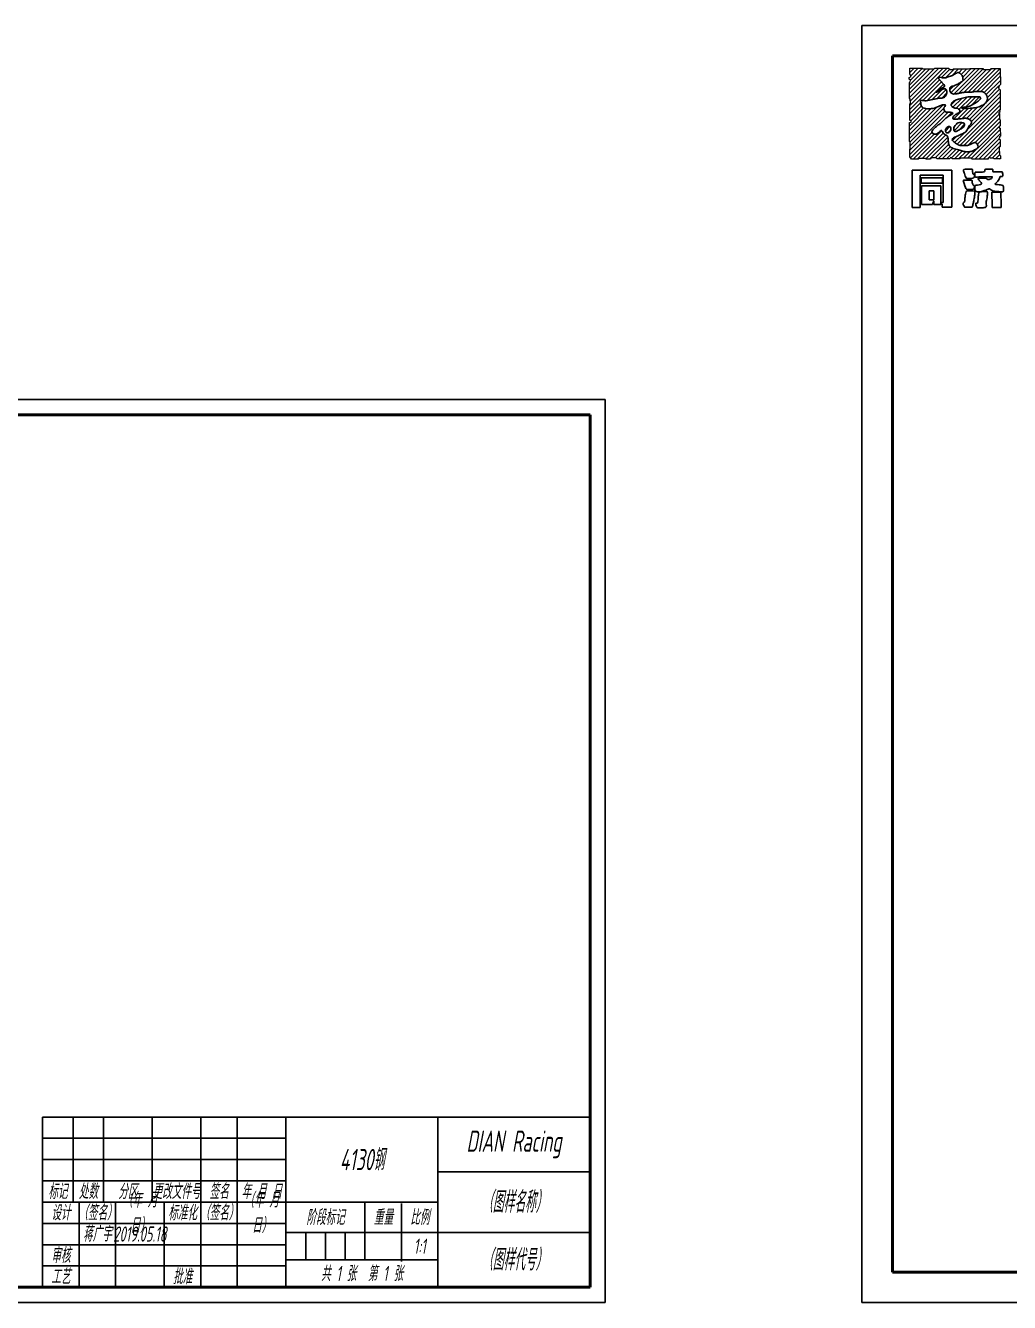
# Model space of a CAD drawing. Header units: millimetres. Extents: x -2 to 2764, y -353 to 1233.
# Drawn here: x 957.9 to 1281.4, y 639 to 1059 of the extents above; entities that cross this region are included whole.
import ezdxf

# ---------------------------------------------------------------- set-up
doc = ezdxf.new("R2010")
doc.units = ezdxf.units.MM
doc.linetypes.add('ACAD_ISO05W100', pattern=[33, 24, -3, 0, -3, 0, -3])
doc.layers.get('0').update_dxf_attribs({"color": 250})
for name, color, linetype, lineweight in [('双点划线', 250, 'ACAD_ISO05W100', 20), ('文字', 250, 'Continuous', 25), ('细实线', 250, 'Continuous', 25), ('轮廓线（粗）', 250, 'Continuous', 50), ('轮廓线（细）', 250, 'Continuous', 25)]:
    doc.layers.add(name, color=color, linetype=linetype, lineweight=lineweight)
doc.styles.add('大字体', font='gbeitc.shx', dxfattribs={"width": 0.7, "height": 7, "bigfont": 'gbcbig.shx'})
doc.styles.add('汉字字体', font='gbeitc.shx', dxfattribs={"width": 0.7, "height": 5, "bigfont": 'gbcbig.shx'})

msp = doc.modelspace()

# ---------------------------------------------------------------- hatches: boundary and pattern name
at = {"layer": '双点划线'}
h = msp.add_hatch(dxfattribs=at)
h.set_pattern_fill('ANSI31', color=256, scale=0.3, style=0)
h.set_pattern_definition([(45, (875.8906, 204.71), (-0.6735192, 0.6735192), [])])
h.paths.add_polyline_path([(1278.4, 1044.95), (1275.31, 1044.95), (1275.24, 1044.57), (1272.89, 1044.57), (1272.68, 1044.94), (1268.45, 1044.94), (1267.98, 1044.77), (1262.93, 1044.77), (1262.81, 1044.56), (1261.98, 1044.56), (1261.38, 1045.07), (1256.91, 1045.07), (1256.54, 1044.76), (1252.99, 1044.76), (1252.71, 1044.99), (1248.69, 1044.99), (1248.7, 1043.04), (1249.16, 1042.24), (1248.42, 1041.97), (1248.52, 1041.38), (1248.93, 1041.04), (1248.83, 1040.52), (1248.58, 1040.31), (1248.59, 1035.1), (1248.85, 1034.88), (1248.87, 1033.53), (1248.64, 1033.33), (1248.65, 1027.97), (1249.14, 1027.56), (1249.09, 1027.29), (1248.58, 1027.11), (1248.54, 1020.89), (1248.84, 1020.64), (1248.85, 1018.52), (1248.7, 1018.4), (1248.72, 1015.85), (1249.19, 1015.05), (1251.45, 1015.05), (1251.75, 1015.3), (1253.87, 1015.3), (1254.01, 1015.06), (1255.45, 1015.06), (1255.69, 1015.49), (1257.48, 1015.49), (1257.53, 1015.18), (1261.84, 1015.18), (1262.11, 1015.66), (1262.69, 1015.17), (1265.11, 1015.17), (1265.36, 1015.38), (1268.97, 1015.38), (1269.12, 1015.12), (1274.32, 1015.12), (1274.66, 1015.69), (1274.92, 1015.69), (1275.22, 1015.43), (1276.11, 1015.43), (1276.45, 1015.15), (1278.46, 1015.15), (1278.46, 1016.23), (1278.14, 1016.49), (1278.1, 1018.97), (1278.43, 1019.24), (1278.36, 1021.55), (1277.95, 1021.7), (1277.92, 1021.85), (1278.15, 1022.04), (1278.18, 1022.22), (1278.15, 1022.4), (1278.47, 1022.67), (1278.41, 1025.29), (1278.1, 1025.4), (1278.05, 1025.7), (1278.43, 1026.02), (1278.39, 1028), (1278.15, 1028.21), (1278.17, 1028.33), (1278.17, 1030.12), (1277.87, 1030.38), (1278.28, 1030.53), (1278.18, 1031.09), (1278.36, 1031.42), (1278.43, 1037.92), (1277.86, 1038.4), (1278.01, 1039.25), (1278.47, 1039.63)])
edge = h.paths.add_edge_path(flags=16)
edge.add_spline(control_points=[(1258.59, 1042.05), (1257.92, 1042.1), (1258.26, 1041.31), (1259.04, 1040.5), (1259.91, 1039.66), (1260.25, 1038.93), (1259.32, 1038.6), (1256.88, 1037.09), (1257.56, 1037.09), (1259.8, 1038.26), (1260.64, 1038.26), (1261, 1037.17), (1260.52, 1035.95), (1259.99, 1035.2), (1258.46, 1035.2), (1256.24, 1034.73), (1253.88, 1034.12), (1252.49, 1034.59), (1251.96, 1034.2), (1252.35, 1033.73), (1252.35, 1033.09), (1252.35, 1032.31), (1253.79, 1031.65), (1256.32, 1031.65), (1258.32, 1032.48), (1259.38, 1033.01), (1260.6, 1033.01), (1260.29, 1032.4), (1259.63, 1031.95), (1260.24, 1030.55), (1260.94, 1030.55), (1262.18, 1030.55), (1262.8, 1030.34), (1262.8, 1029.98), (1262.32, 1029.7), (1261.49, 1029.29), (1260.21, 1028.37), (1259.24, 1027.16), (1258.27, 1026.52), (1257.38, 1025.86), (1256.86, 1025.31), (1256.14, 1024.69), (1255.82, 1024.11), (1256.28, 1023.52), (1256.89, 1023.25), (1257.32, 1023.25), (1258.34, 1023.85), (1258.7, 1024.43), (1259.17, 1024.65), (1259.35, 1024.24), (1259.71, 1023.48), (1260.36, 1023.09), (1261, 1022.87), (1261.3, 1021.9), (1261.3, 1020.68), (1261.67, 1019.2), (1262.84, 1018.63), (1264.88, 1018.16), (1265.99, 1017.78), (1267.78, 1017.33), (1269.35, 1017.76), (1269.92, 1018.18), (1270.74, 1018.47), (1271.16, 1018.86), (1271.16, 1019.52), (1270.75, 1020.28), (1270.03, 1020.71), (1269.53, 1020.33), (1268.51, 1019.83), (1267.45, 1019.55), (1266.24, 1019.55), (1264.84, 1019.55), (1263.78, 1020.36), (1262.51, 1021.22), (1262.71, 1021.97), (1263.39, 1022.29), (1264.17, 1022.6), (1265.51, 1023.27), (1267.23, 1023.9), (1267.88, 1025.63), (1268.84, 1026.7), (1269.06, 1027.42), (1268.4, 1028.19), (1267.41, 1028.55), (1266.36, 1028.55), (1264.87, 1028.26), (1263.34, 1028.26), (1262.82, 1028.26), (1262.82, 1029.01), (1263.69, 1029.76), (1264.89, 1030.39), (1265.36, 1031.07), (1264.44, 1031.83), (1263.59, 1031.83), (1262.41, 1032.32), (1262.12, 1033.1), (1262.75, 1034.02), (1263.93, 1034.65), (1265.5, 1034.97), (1267.46, 1035.64), (1269.03, 1035.64), (1270.52, 1035.64), (1271.69, 1035.64), (1272.09, 1035.28), (1271.87, 1034.84), (1271.03, 1033.99), (1269.29, 1032.98), (1267.97, 1032.34), (1266.12, 1032.13), (1265.55, 1032.13), (1265.55, 1031.77), (1268.03, 1031.77), (1270.17, 1031.95), (1271.92, 1032.42), (1273.42, 1033.39), (1273.99, 1033.91), (1274.28, 1035.13), (1274.07, 1035.93), (1273.5, 1036.78), (1272.71, 1037.33), (1272.04, 1037.33), (1270.98, 1037.33), (1269.99, 1037.33), (1269.26, 1037.12), (1268.16, 1037.12), (1266.67, 1037.12), (1265.68, 1036.94), (1264.68, 1036.71), (1263.56, 1036.49), (1262.75, 1036.49), (1262.39, 1036.78), (1261.97, 1037.09), (1261.97, 1037.31), (1261.79, 1037.91), (1261.79, 1038.48), (1261.99, 1038.75), (1262.35, 1039.06), (1262.94, 1039.06), (1263.62, 1039.4), (1264.14, 1039.63), (1264.74, 1039.92), (1265.31, 1040.27), (1265.91, 1040.69), (1266.34, 1041.03), (1266.13, 1041.39), (1266.13, 1041.71), (1266.13, 1042.05), (1265.89, 1042.57)], knot_values=[0, 0, 0, 0, 1, 2, 3, 4, 5, 6, 7, 8, 9, 10, 11, 12, 13, 14, 15, 16, 17, 18, 19, 20, 21, 22, 23, 24, 25, 26, 27, 28, 29, 30, 31, 32, 33, 34, 35, 36, 37, 38, 39, 40, 41, 42, 43, 44, 45, 46, 47, 48, 49, 50, 51, 52, 53, 54, 55, 56, 57, 58, 59, 60, 61, 62, 63, 64, 65, 66, 67, 68, 69, 70, 71, 72, 73, 74, 75, 76, 77, 78, 79, 80, 81, 82, 83, 84, 85, 86, 87, 88, 89, 90, 91, 92, 93, 94, 95, 96, 97, 98, 99, 100, 101, 102, 103, 104, 105, 106, 107, 108, 109, 110, 111, 112, 113, 114, 115, 116, 117, 118, 119, 120, 121, 122, 123, 124, 125, 126, 127, 128, 129, 130, 131, 132, 133, 134, 135, 136, 137, 138, 139, 140, 141, 142, 143, 144, 145, 145, 145, 145], degree=3, periodic=0)
edge.add_spline(control_points=[(1265.89, 1042.57), (1265.47, 1043.12), (1264.84, 1043.59), (1264.34, 1043.59), (1264.14, 1043.35), (1263.72, 1043.35), (1263.4, 1043.07), (1262.8, 1042.63), (1262.02, 1042.38), (1261.31, 1042.18), (1260.56, 1041.84), (1259.91, 1041.84), (1259.33, 1041.84), (1258.59, 1042.05)], knot_values=[0, 0, 0, 0, 1, 2, 3, 4, 5, 6, 7, 8, 9, 10, 11, 11, 11, 11], degree=3, periodic=0)
edge = h.paths.add_edge_path(flags=0)
edge.add_spline(control_points=[(1264.05, 1026.58), (1263.32, 1025.99), (1262.96, 1024.94), (1263.32, 1024.12), (1263.81, 1024.12), (1264.93, 1024.71), (1266.27, 1025.5), (1266.71, 1026.17), (1266.71, 1027.11), (1265.36, 1027.11), (1264.34, 1027.11), (1264.05, 1026.58)], knot_values=[0, 0, 0, 0, 1, 2, 3, 4, 5, 6, 7, 8, 9, 9, 9, 9], degree=3, periodic=0)
edge = h.paths.add_edge_path(flags=0)
edge.add_spline(control_points=[(1261.38, 1025.82), (1260.58, 1025.4), (1260.29, 1024.6), (1260.49, 1024.02), (1260.82, 1023.7), (1261.31, 1023.7), (1261.78, 1024.06), (1262.23, 1024.66), (1262.23, 1025.47), (1261.98, 1025.92), (1261.38, 1025.82)], knot_values=[0, 0, 0, 0, 1, 2, 3, 4, 5, 6, 7, 8, 8, 8, 8], degree=3, periodic=0)

# ---------------------------------------------------------------- linework, layer by layer
for p, q in [((1249.41, 1011.52), (1249.41, 999.2)), ((1262.5, 1011.52), (1249.41, 1011.52)), ((1252.08, 999.2), (1252.08, 1009.87)), ((1252.08, 1009.87), (1259.69, 1009.87)), ((1252.38, 1008.97), (1252.38, 1007.18)), ((1259.39, 1008.97), (1252.38, 1008.97)), ((1259.39, 1007.18), (1259.39, 1008.97)), ((1259.69, 1009.87), (1259.69, 1000.84)), ((1262.5, 999.25), (1262.5, 1011.52)), ((1252.38, 1007.18), (1259.39, 1007.18)), ((1252.55, 1006.34), (1252.55, 1000.2)), ((1258.89, 1006.31), (1252.55, 1006.34)), ((1255.09, 1004.7), (1255.09, 1001.71)), ((1256.57, 1004.7), (1255.09, 1004.7)), ((1256.57, 1001.71), (1256.57, 1004.7)), ((1258.89, 1000.15), (1258.89, 1006.31)), ((1252.55, 1000.2), (1256.09, 1000.2)), ((1255.09, 1001.71), (1256.57, 1001.71)), ((1256.09, 1000.2), (1256.57, 1001.38)), ((1256.57, 1001.38), (1256.57, 1000.15)), ((1256.57, 1000.15), (1258.89, 1000.15)), ((1259.69, 1000.84), (1259.03, 1000.84)), ((1259.03, 1000.84), (1259.03, 1000.29)), ((1259.03, 1000.29), (1259.34, 1000.29)), ((1259.34, 1000.29), (1259.34, 999.25)), ((1249.41, 999.2), (1252.08, 999.2)), ((1259.34, 999.25), (1262.5, 999.25)), ((1143.55, 662.04), (1143.55, 644.04))]:
    msp.add_line(p, q)
for points in [[(1265.89, 1042.57), (1266.13, 1042.05), (1266.13, 1041.71), (1266.13, 1041.39), (1266.34, 1041.03), (1265.91, 1040.69), (1265.31, 1040.27), (1264.74, 1039.92), (1264.14, 1039.63), (1263.62, 1039.4), (1262.94, 1039.06), (1262.35, 1039.06), (1261.99, 1038.75), (1261.79, 1038.48), (1261.79, 1037.91), (1261.97, 1037.31), (1261.97, 1037.09), (1262.39, 1036.78), (1262.75, 1036.49), (1263.56, 1036.49), (1264.68, 1036.71), (1265.68, 1036.94), (1266.67, 1037.12), (1268.16, 1037.12), (1269.26, 1037.12), (1269.99, 1037.33), (1270.98, 1037.33), (1272.04, 1037.33), (1272.71, 1037.33), (1273.5, 1036.78), (1274.07, 1035.93), (1274.28, 1035.13), (1273.99, 1033.91), (1273.42, 1033.39), (1271.92, 1032.42), (1270.17, 1031.95), (1268.03, 1031.77), (1265.55, 1031.77), (1265.55, 1032.13), (1266.12, 1032.13), (1267.97, 1032.34), (1269.29, 1032.98), (1271.03, 1033.99), (1271.87, 1034.84), (1272.09, 1035.28), (1271.69, 1035.64), (1270.52, 1035.64), (1269.03, 1035.64), (1267.46, 1035.64), (1265.5, 1034.97), (1263.93, 1034.65), (1262.75, 1034.02), (1262.12, 1033.1), (1262.41, 1032.32), (1263.59, 1031.83), (1264.44, 1031.83), (1265.36, 1031.07), (1264.89, 1030.39), (1263.69, 1029.76), (1262.82, 1029.01), (1262.82, 1028.26), (1263.34, 1028.26), (1264.87, 1028.26), (1266.36, 1028.55), (1267.41, 1028.55), (1268.4, 1028.19), (1269.06, 1027.42), (1268.84, 1026.7), (1267.88, 1025.63), (1267.23, 1023.9), (1265.51, 1023.27), (1264.17, 1022.6), (1263.39, 1022.29), (1262.71, 1021.97), (1262.51, 1021.22), (1263.78, 1020.36), (1264.84, 1019.55), (1266.24, 1019.55), (1267.45, 1019.55), (1268.51, 1019.83), (1269.53, 1020.33), (1270.03, 1020.71), (1270.75, 1020.28), (1271.16, 1019.52), (1271.16, 1018.86), (1270.74, 1018.47), (1269.92, 1018.18), (1269.35, 1017.76), (1267.78, 1017.33), (1265.99, 1017.78), (1264.88, 1018.16), (1262.84, 1018.63), (1261.67, 1019.2), (1261.3, 1020.68), (1261.3, 1021.9), (1261, 1022.87), (1260.36, 1023.09), (1259.71, 1023.48), (1259.35, 1024.24), (1259.17, 1024.65), (1258.7, 1024.43), (1258.34, 1023.85), (1257.32, 1023.25), (1256.89, 1023.25), (1256.28, 1023.52), (1255.82, 1024.11), (1256.14, 1024.69), (1256.86, 1025.31), (1257.38, 1025.86), (1258.27, 1026.52), (1259.24, 1027.16), (1260.21, 1028.37), (1261.49, 1029.29), (1262.32, 1029.7), (1262.8, 1029.98), (1262.8, 1030.34), (1262.18, 1030.55), (1260.94, 1030.55), (1260.24, 1030.55), (1259.63, 1031.95), (1260.29, 1032.4), (1260.6, 1033.01), (1259.38, 1033.01), (1258.32, 1032.48), (1256.32, 1031.65), (1253.79, 1031.65), (1252.35, 1032.31), (1252.35, 1033.09), (1252.35, 1033.73), (1251.96, 1034.2), (1252.49, 1034.59), (1253.88, 1034.12), (1256.24, 1034.73), (1258.46, 1035.2), (1259.99, 1035.2), (1260.52, 1035.95), (1261, 1037.17), (1260.64, 1038.26), (1259.8, 1038.26), (1257.56, 1037.09), (1256.88, 1037.09), (1259.32, 1038.6), (1260.25, 1038.93), (1259.91, 1039.66), (1259.04, 1040.5), (1258.26, 1041.31), (1257.92, 1042.1), (1258.59, 1042.05)], [(1258.59, 1042.05), (1259.33, 1041.84), (1259.91, 1041.84), (1260.56, 1041.84), (1261.31, 1042.18), (1262.02, 1042.38), (1262.8, 1042.63), (1263.4, 1043.07), (1263.72, 1043.35), (1264.14, 1043.35), (1264.34, 1043.59), (1264.84, 1043.59), (1265.47, 1043.12), (1265.89, 1042.57)], [(1261.38, 1025.82), (1260.58, 1025.4), (1260.29, 1024.6), (1260.49, 1024.02), (1260.82, 1023.7), (1261.31, 1023.7), (1261.78, 1024.06), (1262.23, 1024.66), (1262.23, 1025.47), (1261.98, 1025.92), (1261.38, 1025.82)], [(1264.05, 1026.58), (1263.32, 1025.99), (1262.96, 1024.94), (1263.32, 1024.12), (1263.81, 1024.12), (1264.93, 1024.71), (1266.27, 1025.5), (1266.71, 1026.17), (1266.71, 1027.11), (1265.36, 1027.11), (1264.34, 1027.11), (1264.05, 1026.58)], [(1266.29, 1011.59), (1266.37, 1011.02), (1266.62, 1010.36), (1266.93, 1009.5), (1267.21, 1008.77), (1267.31, 1008.77), (1268.3, 1008.77), (1269.46, 1008.77), (1269.59, 1008.97), (1269.59, 1009.1), (1269.83, 1009.1), (1269.96, 1009.1), (1269.96, 1010.02), (1269.96, 1010.1), (1269.51, 1010.1), (1269.37, 1010.35), (1269.37, 1010.71), (1269.25, 1010.94), (1269.25, 1011.8), (1269.19, 1011.77), (1268.58, 1011.77), (1266.22, 1011.77), (1266.29, 1011.59)], [(1266.27, 1008.02), (1266.64, 1006.52), (1267.17, 1005.13), (1267.56, 1005.13), (1268.24, 1005.13), (1269.44, 1005.13), (1269.68, 1005.26), (1269.78, 1005.4), (1269.91, 1005.73), (1269.91, 1006.12), (1269.91, 1006.45), (1269.83, 1006.41), (1269.64, 1006.41), (1269.54, 1006.47), (1269.44, 1006.8), (1269.28, 1007.08), (1269.16, 1007.59), (1269.16, 1008.18), (1269.07, 1008.18), (1268.84, 1008.18), (1266.25, 1008.18), (1266.22, 1008.13), (1266.27, 1008.02)], [(1270.22, 1010.81), (1270.04, 1010.44), (1270.04, 1009.83), (1270.04, 1009.29), (1270.39, 1009.09), (1271.41, 1009.33), (1272.5, 1009.33), (1273.98, 1009.33), (1275.12, 1009.33), (1275.62, 1009.33), (1275.85, 1009.33), (1275.76, 1009.05), (1275.51, 1008.76), (1275.23, 1008.56), (1275, 1008.49), (1274.65, 1008.31), (1274.27, 1008.42), (1273.97, 1008.6), (1273.87, 1008.89), (1273.79, 1008.89), (1273.19, 1008.89), (1272.3, 1008.89), (1271.47, 1008.89), (1271.24, 1008.89), (1271.13, 1008.68), (1271.48, 1008.17), (1271.75, 1007.77), (1272.03, 1007.58), (1272.24, 1007.2), (1272.36, 1006.99), (1272, 1006.74), (1270.96, 1006.6), (1270.1, 1006.41), (1270.1, 1006.01), (1269.99, 1005.61), (1270.1, 1005.1), (1270.18, 1004.5), (1270.91, 1004.35), (1271.7, 1004.35), (1272.53, 1004.59), (1273.75, 1004.88), (1274.59, 1005.26), (1274.86, 1005.47), (1275.26, 1005.03), (1276.15, 1004.58), (1277.88, 1004.37), (1279.17, 1004.37), (1279.44, 1004.37), (1279.44, 1004.9), (1279.44, 1005.56), (1279.44, 1006.09), (1279.44, 1006.43), (1278.53, 1006.6), (1277.48, 1006.76), (1276.74, 1006.76), (1276.65, 1007.02), (1277.03, 1007.21), (1277.59, 1007.81), (1278.13, 1008.52), (1278.3, 1009.12), (1278.3, 1009.4), (1278.66, 1009.4), (1279.22, 1009.4), (1279.22, 1009.65), (1279.22, 1010.08), (1279.22, 1010.94), (1278.84, 1010.94), (1277.89, 1010.94), (1276.29, 1010.94), (1275.97, 1010.94), (1275.97, 1011.4), (1275.97, 1011.78), (1275.71, 1011.78), (1274.74, 1011.78), (1273.91, 1011.78), (1273.33, 1011.78), (1273.33, 1011.54), (1273.33, 1010.98), (1272.81, 1010.81), (1271.63, 1010.81), (1270.22, 1010.81)], [(1267.22, 1004.43), (1266.98, 1003.81), (1266.87, 1002.94), (1266.73, 1001.67), (1266.73, 1001.16), (1266.62, 1000.86), (1266.33, 1000.86), (1266.22, 1000.68), (1266.22, 1000.2), (1266.22, 999.96), (1266.39, 999.96), (1266.53, 999.86), (1266.59, 999.52), (1266.59, 999.29), (1266.81, 999.29), (1267.8, 999.29), (1269.3, 999.29), (1269.3, 999.57), (1269.41, 1000.18), (1269.57, 1000.75), (1269.86, 1001.98), (1270.09, 1004), (1270.09, 1004.63), (1269.75, 1004.63), (1267.29, 1004.63), (1267.2, 1004.6), (1267.22, 1004.43)], [(1271.44, 1004.22), (1271.28, 1003.72), (1271.17, 1002.88), (1271.17, 1001.57), (1271, 1000.83), (1270.93, 1000.63), (1270.61, 1000.63), (1270.26, 1000.63), (1270.39, 1000.08), (1270.56, 999.42), (1270.86, 999.11), (1271.24, 999.11), (1273.46, 999.11), (1273.77, 999.32), (1273.93, 999.76), (1273.75, 1000.84), (1273.87, 1001.49), (1274.09, 1002.24), (1274.21, 1003.87), (1274.21, 1004.48), (1273.74, 1004.48), (1272.62, 1004.48), (1271.44, 1004.22)], [(1275.7, 1004.27), (1275.7, 999.2), (1275.81, 999.2), (1275.92, 999.2), (1278.47, 999.2), (1278.75, 999.2), (1278.75, 999.39), (1278.63, 1004.1), (1278.54, 1004.28), (1278.46, 1004.28), (1275.7, 1004.27)]]:
    msp.add_open_spline(points, degree=3)
for p, q in [((1248.42, 1041.97), (1249.16, 1042.24)), ((1248.52, 1041.38), (1248.42, 1041.97)), ((1248.66, 1044.99), (1252.71, 1044.99)), ((1248.7, 1043.04), (1248.69, 1045.02)), ((1249.16, 1042.24), (1248.7, 1043.04)), ((1252.71, 1044.99), (1252.99, 1044.76)), ((1252.99, 1044.76), (1256.54, 1044.76)), ((1256.54, 1044.76), (1256.91, 1045.07)), ((1256.91, 1045.07), (1261.38, 1045.07)), ((1261.38, 1045.07), (1261.98, 1044.56)), ((1261.98, 1044.56), (1262.81, 1044.56)), ((1262.81, 1044.56), (1262.93, 1044.77)), ((1262.93, 1044.77), (1267.98, 1044.77)), ((1267.98, 1044.77), (1268.45, 1044.94)), ((1268.45, 1044.94), (1272.68, 1044.94)), ((1272.68, 1044.94), (1272.89, 1044.57)), ((1272.89, 1044.57), (1275.24, 1044.57)), ((1275.24, 1044.57), (1275.31, 1044.95)), ((1275.31, 1044.95), (1278.4, 1044.95)), ((1278.4, 1044.95), (1278.47, 1039.63)), ((1248.93, 1041.04), (1248.52, 1041.38)), ((1248.58, 1040.31), (1248.83, 1040.52)), ((1248.59, 1035.1), (1248.58, 1040.31)), ((1248.83, 1040.52), (1248.93, 1041.04)), ((1278.01, 1039.25), (1277.86, 1038.4)), ((1277.86, 1038.4), (1278.43, 1037.92)), ((1278.47, 1039.63), (1278.01, 1039.25)), ((1278.43, 1037.92), (1278.36, 1031.42)), ((1248.85, 1034.88), (1248.59, 1035.1)), ((1248.64, 1033.33), (1248.87, 1033.53)), ((1248.65, 1027.97), (1248.64, 1033.33)), ((1248.87, 1033.53), (1248.85, 1034.88)), ((1278.28, 1030.53), (1277.87, 1030.38)), ((1277.87, 1030.38), (1278.17, 1030.12)), ((1278.17, 1030.12), (1278.17, 1028.33)), ((1278.36, 1031.42), (1278.18, 1031.09)), ((1278.18, 1031.09), (1278.28, 1030.53)), ((1248.54, 1020.89), (1248.58, 1027.11)), ((1248.58, 1027.11), (1249.09, 1027.29)), ((1249.14, 1027.56), (1248.65, 1027.97)), ((1249.09, 1027.29), (1249.14, 1027.56)), ((1278.43, 1026.02), (1278.05, 1025.7)), ((1278.05, 1025.7), (1278.1, 1025.4)), ((1278.1, 1025.4), (1278.41, 1025.29)), ((1278.17, 1028.33), (1278.15, 1028.21)), ((1278.15, 1028.21), (1278.39, 1028)), ((1278.39, 1028), (1278.43, 1026.02)), ((1278.41, 1025.29), (1278.47, 1022.67)), ((1248.84, 1020.64), (1248.54, 1020.89)), ((1248.85, 1018.52), (1248.84, 1020.64)), ((1278.15, 1022.04), (1277.92, 1021.85)), ((1277.92, 1021.85), (1277.95, 1021.7)), ((1277.95, 1021.7), (1278.36, 1021.55)), ((1278.47, 1022.67), (1278.15, 1022.4)), ((1278.15, 1022.4), (1278.18, 1022.22)), ((1278.18, 1022.22), (1278.15, 1022.04)), ((1278.36, 1021.55), (1278.43, 1019.24)), ((1248.7, 1018.4), (1248.85, 1018.52)), ((1248.72, 1015.85), (1248.7, 1018.4)), ((1278.43, 1019.24), (1278.1, 1018.97)), ((1278.1, 1018.97), (1278.14, 1016.49)), ((1278.14, 1016.49), (1278.46, 1016.23)), ((1249.19, 1015.05), (1248.72, 1015.85)), ((1251.45, 1015.05), (1249.19, 1015.05)), ((1251.75, 1015.3), (1251.45, 1015.05)), ((1253.87, 1015.3), (1251.75, 1015.3)), ((1254.01, 1015.06), (1253.87, 1015.3)), ((1255.45, 1015.06), (1254.01, 1015.06)), ((1255.69, 1015.49), (1255.45, 1015.06)), ((1257.48, 1015.49), (1255.69, 1015.49)), ((1257.53, 1015.18), (1257.48, 1015.49)), ((1261.84, 1015.18), (1257.53, 1015.18)), ((1262.11, 1015.66), (1261.84, 1015.18)), ((1262.69, 1015.17), (1262.11, 1015.66)), ((1265.11, 1015.17), (1262.69, 1015.17)), ((1265.36, 1015.38), (1265.11, 1015.17)), ((1268.97, 1015.38), (1265.36, 1015.38)), ((1269.12, 1015.12), (1268.97, 1015.38)), ((1274.32, 1015.12), (1269.12, 1015.12)), ((1274.66, 1015.69), (1274.32, 1015.12)), ((1274.92, 1015.69), (1274.66, 1015.69)), ((1275.22, 1015.43), (1274.92, 1015.69)), ((1276.11, 1015.43), (1275.22, 1015.43)), ((1276.45, 1015.15), (1276.11, 1015.43)), ((1278.46, 1015.15), (1276.45, 1015.15)), ((1278.46, 1016.23), (1278.46, 1015.15))]:
    msp.add_line(p, q, dxfattribs=at)
at = {"layer": '轮廓线（粗）'}
for p, q in [((1242.96, 1049.04), (1242.96, 649.04)), ((1816.96, 1049.04), (1242.96, 1049.04)), ((733.55, 931.04), (1143.55, 931.04)), ((1143.55, 931.04), (1143.55, 644.04)), ((1242.96, 649.04), (1816.96, 649.04)), ((1143.55, 644.04), (733.55, 644.04))]:
    msp.add_line(p, q, dxfattribs=at)
at = {"layer": '轮廓线（细）'}
for p, q in [((1826.96, 1059.04), (1232.96, 1059.04)), ((1232.96, 1059.04), (1232.96, 639.04)), ((728.55, 936.04), (1148.55, 936.04)), ((1148.55, 936.04), (1148.55, 639.04)), ((963.55, 700.04), (963.47, 644.04)), ((1143.55, 700.04), (963.55, 700.04)), ((963.55, 700.04), (963.55, 644.04)), ((973.55, 700.04), (973.55, 672.04)), ((983.55, 700.04), (983.55, 672.04)), ((999.55, 700.04), (999.55, 672.04)), ((1015.55, 700.04), (1015.55, 644.04)), ((1027.55, 700.04), (1027.55, 644.04)), ((1043.55, 700.04), (1043.55, 644.04)), ((1093.55, 700.04), (1093.55, 644.04)), ((1043.55, 693.04), (963.55, 693.04)), ((1043.55, 686.04), (963.55, 686.04)), ((1143.55, 682.04), (1093.55, 682.04)), ((1043.55, 679.04), (963.55, 679.04)), ((1093.55, 672.04), (963.55, 672.04)), ((975.55, 672.04), (975.55, 644.04)), ((987.55, 672.04), (987.55, 644.04)), ((1003.55, 672.04), (1003.55, 644.04)), ((1069.55, 672.04), (1069.55, 653.04)), ((1081.55, 671.54), (1081.55, 652.54)), ((1043.55, 665.04), (963.55, 665.04)), ((1093.55, 662.04), (1043.55, 662.04)), ((1050.05, 662.04), (1050.05, 653.04)), ((1056.55, 662.04), (1056.55, 653.04)), ((1063.05, 662.04), (1063.05, 653.04)), ((1143.55, 662.04), (1093.55, 662.04)), ((1043.55, 658.04), (963.55, 658.04)), ((1043.55, 651.04), (963.55, 651.04)), ((1093.55, 653.04), (1043.55, 653.04)), ((1148.55, 639.04), (728.55, 639.04)), ((1232.96, 639.04), (1826.96, 639.04))]:
    msp.add_line(p, q, dxfattribs=at)

# ---------------------------------------------------------------- texts
at = {"layer": '文字', "attachment_point": 5}
for s, insert, char_height, width, style in [('DIAN Racing', (1118.55, 691.04), 7, 50, '大字体'), ('4130钢', (1068.55, 686.04), 7, 50, '大字体'), ('标记', (968.53, 675.54), 5, 10.0373, '汉字字体'), ('处数', (978.55, 675.54), 5, 10, '汉字字体'), ('分区', (991.55, 675.54), 5, 16, '汉字字体'), ('更改文件号', (1007.55, 675.54), 5, 16, '汉字字体'), ('签名', (1021.55, 675.54), 5, 12, '汉字字体'), ('年 月 日 ', (1035.55, 675.54), 5, 16, '汉字字体'), ('（图样名称）', (1118.55, 672.04), 7, 50, '大字体'), ('设计', (969.55, 668.54), 5, 12, '汉字字体'), ('（签名）', (981.55, 668.54), 5, 12, '汉字字体'), ('（年 月 日）', (995.55, 668.54), 5, 16, '汉字字体'), ('标准化', (1009.55, 668.54), 5, 12, '汉字字体'), ('（签名）', (1021.55, 668.54), 5, 12, '汉字字体'), ('（年 月 日）', (1035.55, 668.54), 5, 16, '汉字字体'), ('阶段标记', (1056.55, 667.04), 5, 26, '汉字字体'), ('重量', (1075.55, 667.04), 5, 12, '汉字字体'), ('比例', (1087.55, 667.04), 5, 12, '汉字字体'), ('1:1', (1087.55, 657.54), 5, 12, '汉字字体'), ('审核', (969.55, 654.54), 5, 12, '汉字字体'), ('（图样代号）', (1118.55, 653.04), 7, 50, '大字体'), ('共 1 张  第 1 张 ', (1068.55, 648.54), 5, 50, '汉字字体'), ('工艺', (969.51, 647.54), 5, 12.0747, '汉字字体'), ('批准', (1009.55, 647.54), 5, 12, '汉字字体')]:
    msp.add_mtext(s, dxfattribs=dict(at, insert=insert, char_height=char_height, width=width, style=style))
at = {"layer": '细实线', "char_height": 5, "attachment_point": 5, "style": '汉字字体'}
for s, width, insert in [('蒋广宇', 12, (981.55, 661.54)), ('2019.05.18', 16, (995.55, 661.54))]:
    msp.add_mtext_dynamic_manual_height_columns(s, width=width, gutter_width=35, heights=[0], dxfattribs=dict(at, insert=insert))

doc.saveas('drawing.dxf')
